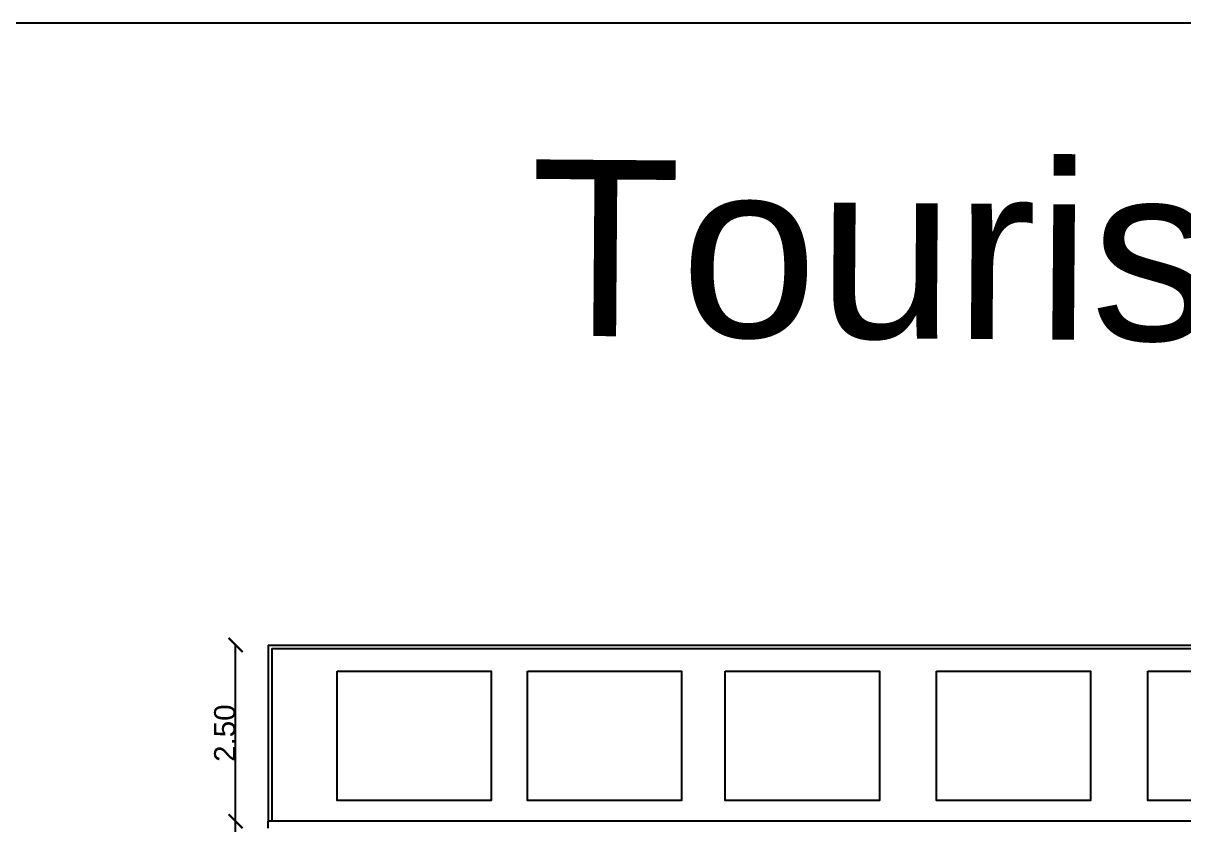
# Model space of a CAD drawing. Header units: metres. Extents: x 0 to 242, y 0 to 134.
# Drawn here: x 38.26 to 54.72, y 122.87 to 134.24 of the extents above; entities that cross this region are included whole.
import ezdxf

# ---------------------------------------------------------------- set-up
doc = ezdxf.new("R2010")
doc.units = ezdxf.units.M
doc.header["$MEASUREMENT"] = 0
doc.layers.add('SOLAR_PANEL', color=7, linetype='Continuous')
doc.layers.add('SOLAR_WATER_HEATER', color=7, linetype='Continuous')
doc.styles.get("Standard").update_dxf_attribs({"font": 'arial.ttf'})
doc.styles.add('STYLUSBT', font='arial.ttf')
doc.dimstyles.new('STANDARD$0', dxfattribs={"dimtxt": 0.3, "dimasz": 0.2, "dimexe": 0.0625, "dimexo": 1, "dimgap": 0, "dimtad": 1, "dimtoh": 1, "dimzin": 0, "dimdsep": 46, "dimtxsty": 'STYLUSBT', "dimblk": 'ARCHTICK', "dimcen": 0.09375, "dimse1": 1, "dimse2": 1, "dimadec": 0, "dimazin": 0, "dimtfac": 1, "dimtofl": 0, "dimtmove": 2, "dimatfit": 3, "dimldrblk": 'ARCHTICK', "dimfxl": 1, "dimtolj": 1, "dimtzin": 0, "dimarcsym": 0})

# ---------------------------------------------------------------- blocks, each defined once
blk = doc.blocks.new('_ArchTick')
at = {"color": 0, "linetype": 'ByBlock', "const_width": 0.15}
blk.add_lwpolyline([(-0.5, -0.5), (0.5, 0.5)], dxfattribs=at)
blk = doc.blocks.new('*D25')
at = {"color": 0, "lineweight": -2, "ltscale": 0.1, "transparency": 16777216}
blk.add_line((41.273, 119.823), (41.273, 122.923), dxfattribs=at)
at = {"layer": 'DEFPOINTS', "color": 0, "ltscale": 0.1, "transparency": 16777216}
for p in [(41.273, 122.923), (42.935, 122.923), (42.935, 119.823)]:
    blk.add_point(p, dxfattribs=at)
at = {"color": 0, "lineweight": -2, "ltscale": 0.1, "transparency": 16777216, "xscale": 0.2, "yscale": 0.2, "zscale": 0.2}
for p, rotation in [((41.273, 122.923), 90), ((41.273, 119.823), 270)]:
    blk.add_blockref('_ArchTick', p, dxfattribs=dict(at, rotation=rotation))
at = {"color": 0, "ltscale": 0.1, "transparency": 16777216, "insert": (41.12, 121.373), "char_height": 0.3, "attachment_point": 5, "rotation": 90, "style": 'STYLUSBT'}
blk.add_mtext('\\A1;3.10', dxfattribs=at)
blk = doc.blocks.new('*D26')
at = {"color": 0, "lineweight": -2, "ltscale": 0.1, "transparency": 16777216}
blk.add_line((41.273, 122.923), (41.273, 125.423), dxfattribs=at)
at = {"layer": 'DEFPOINTS', "color": 0, "ltscale": 0.1, "transparency": 16777216}
for p in [(41.273, 125.423), (45.435, 125.423), (42.935, 122.923)]:
    blk.add_point(p, dxfattribs=at)
at = {"color": 0, "lineweight": -2, "ltscale": 0.1, "transparency": 16777216, "xscale": 0.2, "yscale": 0.2, "zscale": 0.2}
for p, rotation in [((41.273, 125.423), 90), ((41.273, 122.923), 270)]:
    blk.add_blockref('_ArchTick', p, dxfattribs=dict(at, rotation=rotation))
at = {"color": 0, "ltscale": 0.1, "transparency": 16777216, "insert": (41.12, 124.173), "char_height": 0.3, "attachment_point": 5, "rotation": 90, "style": 'STYLUSBT'}
blk.add_mtext('\\A1;2.50', dxfattribs=at)

msp = doc.modelspace()

# ---------------------------------------------------------------- linework, layer by layer
at = {"color": 7}
for p, q in [((41.735, 125.423), (41.735, 122.923)), ((41.735, 125.423), (71.595, 125.423)), ((41.785, 125.373), (41.785, 122.923)), ((41.785, 125.373), (71.545, 125.373)), ((71.595, 122.923), (41.735, 122.923)), ((41.735, 122.823), (41.735, 122.923))]:
    msp.add_line(p, q, dxfattribs=at)
msp.add_lwpolyline([(0, 0), (242.046, 0), (242.046, 134.244), (0, 134.244)], close=True)
at = {"layer": 'SOLAR_PANEL', "color": 3}
for points in [[(42.713, 125.053), (44.899, 125.053), (44.899, 123.219), (42.713, 123.219)], [(45.411, 125.053), (47.597, 125.053), (47.597, 123.219), (45.411, 123.219)], [(48.218, 125.053), (50.403, 125.053), (50.403, 123.219), (48.218, 123.219)], [(51.213, 125.053), (53.398, 125.053), (53.398, 123.219), (51.213, 123.219)]]:
    msp.add_lwpolyline(points, close=True, dxfattribs=at)
at = {"layer": 'SOLAR_WATER_HEATER', "color": 1}
msp.add_lwpolyline([(54.212, 125.053), (58.366, 125.053), (58.366, 123.22), (54.212, 123.22)], close=True, dxfattribs=at)

# ---------------------------------------------------------------- texts
msp.add_text('Tourism unit appendix one', height=2.5, rotation=359.5553).set_placement((45.441, 129.813))

# ---------------------------------------------------------------- dimensions: what is measured, and where the dimension line sits
at = {"color": 7, "ltscale": 0.1}
for base, p1, p2, picture, middle in [((41.273, 125.423), (42.935, 122.923), (45.435, 125.423), '*D26', (41.12, 124.173)), ((41.273, 122.923), (42.935, 119.823), (42.935, 122.923), '*D25', (41.12, 121.373))]:
    dim = msp.add_linear_dim(base=base, p1=p1, p2=p2, angle=270, dimstyle='STANDARD$0', dxfattribs=at)
    dim.commit()
    dim.dimension.update_dxf_attribs({"geometry": picture, "text_midpoint": middle})

doc.saveas('drawing.dxf')
